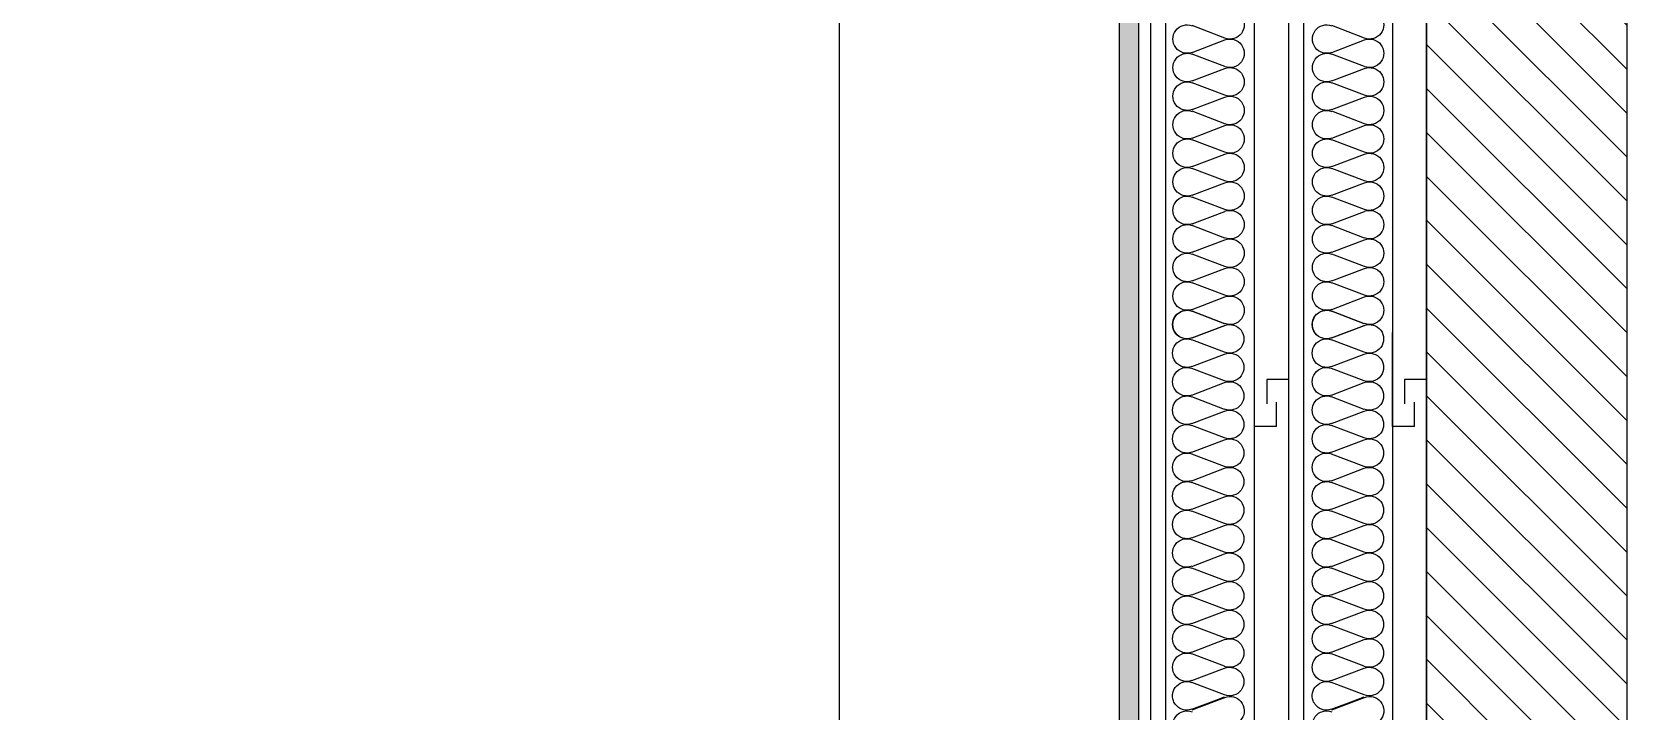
# Model space of a CAD drawing. Header units: millimetres. Extents: x 10 to 76.1, y 10 to 63.5.
# Drawn here: x 44.181 to 45.811, y 11.365 to 12.06 of the extents above; entities that cross this region are included whole.
import ezdxf

# ---------------------------------------------------------------- set-up
doc = ezdxf.new("R2010")
doc.units = ezdxf.units.MM
for name, color, linetype in [('durlok', 3, 'Continuous'), ('lana de vidrio', 2, 'Continuous'), ('Puertas2d', 3, 'Continuous'), ('Relleno', 9, 'Continuous'), ('relleno2d', 9, 'Continuous')]:
    doc.layers.add(name, color=color, linetype=linetype)

msp = doc.modelspace()

# ---------------------------------------------------------------- hatches: boundary and pattern name
at = {"layer": 'Relleno'}
h = msp.add_hatch(dxfattribs=at)
h.set_pattern_fill('DOTS', color=256, scale=0.005, angle=90)
h.paths.add_polyline_path([(12.6675, 10.155), (12.6475, 10.155), (12.6475, 12.715), (12.6675, 12.715)])
h.paths.add_polyline_path([(12.96, 10.155), (12.94, 10.155), (12.94, 12.715), (12.96, 12.715)])
h.paths.add_polyline_path([(19.1807, 10.155), (19.1607, 10.155), (19.1607, 12.715), (19.1807, 12.715)])
h.paths.add_polyline_path([(36.6306, 10.155), (36.6506, 10.155), (36.6506, 12.7366), (36.6306, 12.7366)])
h.paths.add_polyline_path([(42.8514, 10.155), (42.8714, 10.155), (42.8714, 11.1), (42.8514, 11.1)])
h.paths.add_polyline_path([(43.1439, 10.155), (43.1639, 10.155), (43.1639, 11.1), (43.1439, 11.1)])
h.paths.add_polyline_path([(43.1439, 12.1), (43.1639, 12.1), (43.1639, 12.7366), (43.1439, 12.7366)])
h.paths.add_polyline_path([(42.8514, 12.1), (42.8714, 12.1), (42.8714, 12.7366), (42.8514, 12.7366)])
h.paths.add_polyline_path([(45.2921, 10.155), (45.3121, 10.155), (45.3121, 12.7366), (45.2921, 12.7366)])
h.paths.add_polyline_path([(36.8806, 25.5073), (36.9006, 25.5073), (36.9006, 22.9473), (36.8806, 22.9473)])
h.paths.add_polyline_path([(44.119, 23.9523), (44.139, 23.9523), (44.139, 22.9473), (44.119, 22.9473)])
h.paths.add_polyline_path([(44.1192, 24.8923), (44.1392, 24.8923), (44.1392, 25.1489), (44.1192, 25.1489)])
h.paths.add_polyline_path([(12.6675, 23.9214), (12.6475, 23.9214), (12.6475, 24.8664), (12.6675, 24.8664)])
h.paths.add_polyline_path([(12.6475, 25.8664), (12.6675, 25.8664), (12.6675, 26.4814), (12.6475, 26.4814)])
at = {"layer": 'relleno2d', "linetype": 'Continuous'}
h = msp.add_hatch(dxfattribs=at)
h.set_pattern_fill('ANSI31', color=8, scale=0.01, angle=90, style=0)
h.paths.add_polyline_path([(45.8114, 10.1), (45.8114, 13.26), (45.6064, 13.26), (45.6064, 10.1)])
h.paths.add_polyline_path([(36.1314, 13.26), (36.1314, 10.1), (36.3364, 10.1), (36.3364, 13.26)])

# ---------------------------------------------------------------- linework, layer by layer
at = {"linetype": 'Continuous', "extrusion": (0, 1, 0)}
for p, q in [((45.6064, 13.26), (45.6064, 10.1)), ((45.8114, 10.1), (45.8114, 13.26))]:
    msp.add_line(p, q, dxfattribs=at)
at = {"linetype": 'Continuous'}
msp.add_line((45.6064, 10.1), (45.6064, 13.26), dxfattribs=at)
at = {"color": 3, "extrusion": (-1.22465e-16, 0, -1)}
for p, q in [((45.4305, 11.6564), (45.4305, 11.7524)), ((45.5714, 11.6564), (45.5714, 11.7524)), ((45.4655, 11.7044), (45.443, 11.7044)), ((45.443, 11.7044), (45.443, 11.6794)), ((45.4655, 11.6084), (45.4655, 11.7044)), ((45.6064, 11.7044), (45.5839, 11.7044)), ((45.5839, 11.7044), (45.5839, 11.6794)), ((45.6064, 11.6084), (45.6064, 11.7044)), ((45.453, 11.6564), (45.453, 11.6814)), ((45.5939, 11.6564), (45.5939, 11.6814)), ((45.453, 11.6564), (45.4305, 11.6564)), ((45.5939, 11.6564), (45.5714, 11.6564))]:
    msp.add_line(p, q, dxfattribs=at)
at = {"color": 1, "extrusion": (-1.22465e-16, 0, -1)}
msp.add_lwpolyline([(-45.2921, 10.155), (-45.3121, 10.155), (-45.3121, 12.7366), (-45.2921, 12.7366)], close=True, dxfattribs=at)
at = {"layer": 'durlok', "extrusion": (0, 1, 0)}
for p, q in [((45.3121, 10.105), (45.3121, 13.255)), ((45.3396, 13.255), (45.3396, 10.1058)), ((45.4305, 10.1057), (45.4305, 13.255)), ((45.4655, 10.105), (45.4655, 13.255)), ((45.4805, 13.255), (45.4805, 10.1057)), ((45.5714, 13.255), (45.5714, 10.1057))]:
    msp.add_line(p, q, dxfattribs=at)
at = {"layer": 'durlok', "extrusion": (-1.22465e-16, 0, -1)}
for p, q in [((45.3246, 10.105), (45.3246, 13.255)), ((45.4655, 10.105), (45.4655, 13.255))]:
    msp.add_line(p, q, dxfattribs=at)
at = {"layer": 'lana de vidrio', "color": 2, "extrusion": (-1.22465e-16, 0, -1)}
for p, q in [((45.4002, 12.0536), (45.3668, 12.0663)), ((45.3668, 12.039), (45.4002, 12.0517)), ((45.5429, 12.0536), (45.5095, 12.0663)), ((45.5095, 12.039), (45.5429, 12.0517)), ((45.4002, 12.0244), (45.3668, 12.0371)), ((45.5429, 12.0244), (45.5095, 12.0371)), ((45.3668, 12.0098), (45.4002, 12.0225)), ((45.5095, 12.0098), (45.5429, 12.0225)), ((45.4002, 11.9952), (45.3668, 12.0079)), ((45.5429, 11.9952), (45.5095, 12.0079)), ((45.3668, 11.9806), (45.4002, 11.9933)), ((45.5095, 11.9806), (45.5429, 11.9933)), ((45.4002, 11.966), (45.3668, 11.9787)), ((45.5429, 11.966), (45.5095, 11.9787)), ((45.3668, 11.9514), (45.4002, 11.9641)), ((45.5095, 11.9514), (45.5429, 11.9641)), ((45.4002, 11.9368), (45.3668, 11.9495)), ((45.5429, 11.9368), (45.5095, 11.9495)), ((45.3668, 11.9222), (45.4002, 11.9349)), ((45.4002, 11.9076), (45.3668, 11.9203)), ((45.5095, 11.9222), (45.5429, 11.9349)), ((45.5429, 11.9076), (45.5095, 11.9203)), ((45.3668, 11.893), (45.4002, 11.9057)), ((45.5095, 11.893), (45.5429, 11.9057)), ((45.4002, 11.8784), (45.3668, 11.891)), ((45.5429, 11.8784), (45.5095, 11.891)), ((45.3668, 11.8637), (45.4002, 11.8764)), ((45.5095, 11.8637), (45.5429, 11.8764)), ((45.4002, 11.8491), (45.3668, 11.8618)), ((45.5429, 11.8491), (45.5095, 11.8618)), ((45.3668, 11.8345), (45.4002, 11.8472)), ((45.5095, 11.8345), (45.5429, 11.8472)), ((45.4002, 11.8199), (45.3668, 11.8326)), ((45.5429, 11.8199), (45.5095, 11.8326)), ((45.3668, 11.8053), (45.4002, 11.818)), ((45.5095, 11.8053), (45.5429, 11.818)), ((45.4002, 11.7907), (45.3668, 11.8034)), ((45.5429, 11.7907), (45.5095, 11.8034)), ((45.3999, 11.7615), (45.3665, 11.7742)), ((45.3668, 11.7761), (45.4002, 11.7888)), ((45.4002, 11.7615), (45.3668, 11.7742)), ((45.5427, 11.7615), (45.5093, 11.7742)), ((45.5095, 11.7761), (45.5429, 11.7888)), ((45.5429, 11.7615), (45.5095, 11.7742)), ((45.3665, 11.7469), (45.3999, 11.7596)), ((45.3668, 11.7469), (45.4002, 11.7596)), ((45.5093, 11.7469), (45.5427, 11.7596)), ((45.5095, 11.7469), (45.5429, 11.7596)), ((45.3999, 11.7323), (45.3665, 11.745)), ((45.5427, 11.7323), (45.5093, 11.745)), ((45.3665, 11.7177), (45.3999, 11.7304)), ((45.5093, 11.7177), (45.5427, 11.7304)), ((45.3999, 11.7031), (45.3665, 11.7158)), ((45.5427, 11.7031), (45.5093, 11.7158)), ((45.3665, 11.6885), (45.3999, 11.7012)), ((45.5093, 11.6885), (45.5427, 11.7012)), ((45.3999, 11.6739), (45.3665, 11.6866)), ((45.5427, 11.6739), (45.5093, 11.6866)), ((45.3665, 11.6593), (45.3999, 11.672)), ((45.5093, 11.6593), (45.5427, 11.672)), ((45.3999, 11.6447), (45.3665, 11.6574)), ((45.3665, 11.6301), (45.3999, 11.6428)), ((45.5427, 11.6447), (45.5093, 11.6574)), ((45.5093, 11.6301), (45.5427, 11.6428)), ((45.3999, 11.6155), (45.3665, 11.6282)), ((45.5427, 11.6155), (45.5093, 11.6282)), ((45.3665, 11.6009), (45.3999, 11.6136)), ((45.5093, 11.6009), (45.5427, 11.6136)), ((45.3999, 11.5863), (45.3665, 11.599)), ((45.5427, 11.5863), (45.5093, 11.599)), ((45.3665, 11.5717), (45.3999, 11.5844)), ((45.5093, 11.5717), (45.5427, 11.5844)), ((45.3999, 11.5571), (45.3665, 11.5698)), ((45.5427, 11.5571), (45.5093, 11.5698)), ((45.3665, 11.5425), (45.3999, 11.5552)), ((45.5093, 11.5425), (45.5427, 11.5552)), ((45.3999, 11.5279), (45.3665, 11.5406)), ((45.5427, 11.5279), (45.5093, 11.5406)), ((45.3665, 11.5133), (45.3999, 11.526)), ((45.5093, 11.5133), (45.5427, 11.526)), ((45.3999, 11.4987), (45.3665, 11.5114)), ((45.3665, 11.4841), (45.3999, 11.4968)), ((45.5427, 11.4987), (45.5093, 11.5114)), ((45.5093, 11.4841), (45.5427, 11.4968)), ((45.3999, 11.4695), (45.3665, 11.4822)), ((45.5427, 11.4695), (45.5093, 11.4822)), ((45.3665, 11.4549), (45.3999, 11.4676)), ((45.5093, 11.4549), (45.5427, 11.4676)), ((45.3999, 11.4403), (45.3665, 11.453)), ((45.5427, 11.4403), (45.5093, 11.453)), ((45.3665, 11.4257), (45.3999, 11.4384)), ((45.5093, 11.4257), (45.5427, 11.4384)), ((45.3999, 11.4111), (45.3665, 11.4238)), ((45.5427, 11.4111), (45.5093, 11.4238)), ((45.3665, 11.3965), (45.3999, 11.4092)), ((45.5093, 11.3965), (45.5427, 11.4092)), ((45.3999, 11.3819), (45.3665, 11.3946)), ((45.5427, 11.3819), (45.5093, 11.3946)), ((45.3665, 11.3673), (45.3891, 11.3759)), ((45.3668, 11.3666), (45.3894, 11.3752)), ((45.3891, 11.3759), (45.3999, 11.38)), ((45.3894, 11.3752), (45.4002, 11.3792)), ((45.5093, 11.3673), (45.5319, 11.3759)), ((45.5095, 11.3666), (45.5322, 11.3752)), ((45.5319, 11.3759), (45.5427, 11.38)), ((45.5322, 11.3752), (45.5429, 11.3792))]:
    msp.add_line(p, q, dxfattribs=at)
for centre, start, end in [((-45.4054, 12.0672), 69.2034, 290.7966), ((-45.5481, 12.0672), 69.2034, 290.7966), ((-45.3616, 12.0526), 249.2034, 110.7966), ((-45.5043, 12.0526), 249.2034, 110.7966), ((-45.4054, 12.038), 69.2034, 290.7966), ((-45.5481, 12.038), 69.2034, 290.7966), ((-45.3616, 12.0234), 249.2034, 110.7966), ((-45.5043, 12.0234), 249.2034, 110.7966), ((-45.4054, 12.0088), 69.2034, 290.7966), ((-45.5481, 12.0088), 69.2034, 290.7966), ((-45.3616, 11.9942), 249.2034, 110.7966), ((-45.5043, 11.9942), 249.2034, 110.7966), ((-45.4054, 11.9796), 69.2034, 290.7966), ((-45.5481, 11.9796), 69.2034, 290.7966), ((-45.3616, 11.965), 249.2034, 110.7966), ((-45.5043, 11.965), 249.2034, 110.7966), ((-45.4054, 11.9504), 69.2034, 290.7966), ((-45.5481, 11.9504), 69.2034, 290.7966), ((-45.3616, 11.9358), 249.2034, 110.7966), ((-45.4054, 11.9212), 69.2034, 290.7966), ((-45.5043, 11.9358), 249.2034, 110.7966), ((-45.5481, 11.9212), 69.2034, 290.7966), ((-45.3616, 11.9066), 249.2034, 110.7966), ((-45.5043, 11.9066), 249.2034, 110.7966), ((-45.4054, 11.892), 69.2034, 290.7966), ((-45.5481, 11.892), 69.2034, 290.7966), ((-45.3616, 11.8774), 249.2034, 110.7966), ((-45.5043, 11.8774), 249.2034, 110.7966), ((-45.4054, 11.8628), 69.2034, 290.7966), ((-45.5481, 11.8628), 69.2034, 290.7966), ((-45.3616, 11.8482), 249.2034, 110.7966), ((-45.5043, 11.8482), 249.2034, 110.7966), ((-45.4054, 11.8336), 69.2034, 290.7966), ((-45.5481, 11.8336), 69.2034, 290.7966), ((-45.3616, 11.819), 249.2034, 110.7966), ((-45.5043, 11.819), 249.2034, 110.7966), ((-45.3616, 11.7898), 249.2034, 110.7966), ((-45.4054, 11.8044), 69.2034, 290.7966), ((-45.5043, 11.7898), 249.2034, 110.7966), ((-45.5481, 11.8044), 69.2034, 290.7966), ((-45.4054, 11.7752), 69.2034, 290.7966), ((-45.5481, 11.7752), 69.2034, 290.7966), ((-45.3613, 11.7606), 249.2034, 110.7966), ((-45.3616, 11.7606), 249.2034, 110.7966), ((-45.5041, 11.7606), 249.2034, 110.7966), ((-45.5043, 11.7606), 249.2034, 110.7966), ((-45.4051, 11.746), 69.2034, 290.7966), ((-45.5479, 11.746), 69.2034, 290.7966), ((-45.3613, 11.7314), 249.2034, 110.7966), ((-45.5041, 11.7314), 249.2034, 110.7966), ((-45.4051, 11.7168), 69.2034, 290.7966), ((-45.5479, 11.7168), 69.2034, 290.7966), ((-45.3613, 11.7022), 249.2034, 110.7966), ((-45.5041, 11.7022), 249.2034, 110.7966), ((-45.4051, 11.6876), 69.2034, 290.7966), ((-45.5479, 11.6876), 69.2034, 290.7966), ((-45.3613, 11.673), 249.2034, 110.7966), ((-45.5041, 11.673), 249.2034, 110.7966), ((-45.3613, 11.6438), 249.2034, 110.7966), ((-45.4051, 11.6584), 69.2034, 290.7966), ((-45.5041, 11.6438), 249.2034, 110.7966), ((-45.5479, 11.6584), 69.2034, 290.7966), ((-45.4051, 11.6292), 69.2034, 290.7966), ((-45.5479, 11.6292), 69.2034, 290.7966), ((-45.3613, 11.6146), 249.2034, 110.7966), ((-45.5041, 11.6146), 249.2034, 110.7966), ((-45.4051, 11.6), 69.2034, 290.7966), ((-45.5479, 11.6), 69.2034, 290.7966), ((-45.3613, 11.5854), 249.2034, 110.7966), ((-45.5041, 11.5854), 249.2034, 110.7966), ((-45.4051, 11.5708), 69.2034, 290.7966), ((-45.5479, 11.5708), 69.2034, 290.7966), ((-45.3613, 11.5562), 249.2034, 110.7966), ((-45.5041, 11.5562), 249.2034, 110.7966), ((-45.4051, 11.5416), 69.2034, 290.7966), ((-45.5479, 11.5416), 69.2034, 290.7966), ((-45.3613, 11.527), 249.2034, 110.7966), ((-45.5041, 11.527), 249.2034, 110.7966), ((-45.3613, 11.4978), 249.2034, 110.7966), ((-45.4051, 11.5124), 69.2034, 290.7966), ((-45.5041, 11.4978), 249.2034, 110.7966), ((-45.5479, 11.5124), 69.2034, 290.7966), ((-45.4051, 11.4832), 69.2034, 290.7966), ((-45.5479, 11.4832), 69.2034, 290.7966), ((-45.3613, 11.4685), 249.2034, 110.7966), ((-45.5041, 11.4685), 249.2034, 110.7966), ((-45.4051, 11.4539), 69.2034, 290.7966), ((-45.5479, 11.4539), 69.2034, 290.7966), ((-45.3613, 11.4393), 249.2034, 110.7966), ((-45.5041, 11.4393), 249.2034, 110.7966), ((-45.4051, 11.4247), 69.2034, 290.7966), ((-45.5479, 11.4247), 69.2034, 290.7966), ((-45.3613, 11.4101), 249.2034, 110.7966), ((-45.5041, 11.4101), 249.2034, 110.7966), ((-45.4051, 11.3955), 69.2034, 290.7966), ((-45.5479, 11.3955), 69.2034, 290.7966), ((-45.3613, 11.3809), 339.7858, 110.7966), ((-45.5041, 11.3809), 339.7858, 110.7966), ((-45.3616, 11.351), 249.2034, 110.7966), ((-45.3613, 11.3809), 249.2034, 339.7661), ((-45.4054, 11.3656), 69.2034, 139.1205), ((-45.4054, 11.3656), 139.145, 290.7966), ((-45.5043, 11.351), 249.2034, 110.7966), ((-45.5041, 11.3809), 249.2034, 339.7661), ((-45.5481, 11.3656), 69.2034, 139.1205), ((-45.5481, 11.3656), 139.145, 290.7966)]:
    msp.add_arc(centre, 0.0146, start, end, dxfattribs=at)
at = {"layer": 'Puertas2d', "linetype": 'Continuous', "extrusion": (0, 1, 0)}
msp.add_line((45.0064, 10.153), (45.0064, 12.1), dxfattribs=at)

doc.saveas('drawing.dxf')
